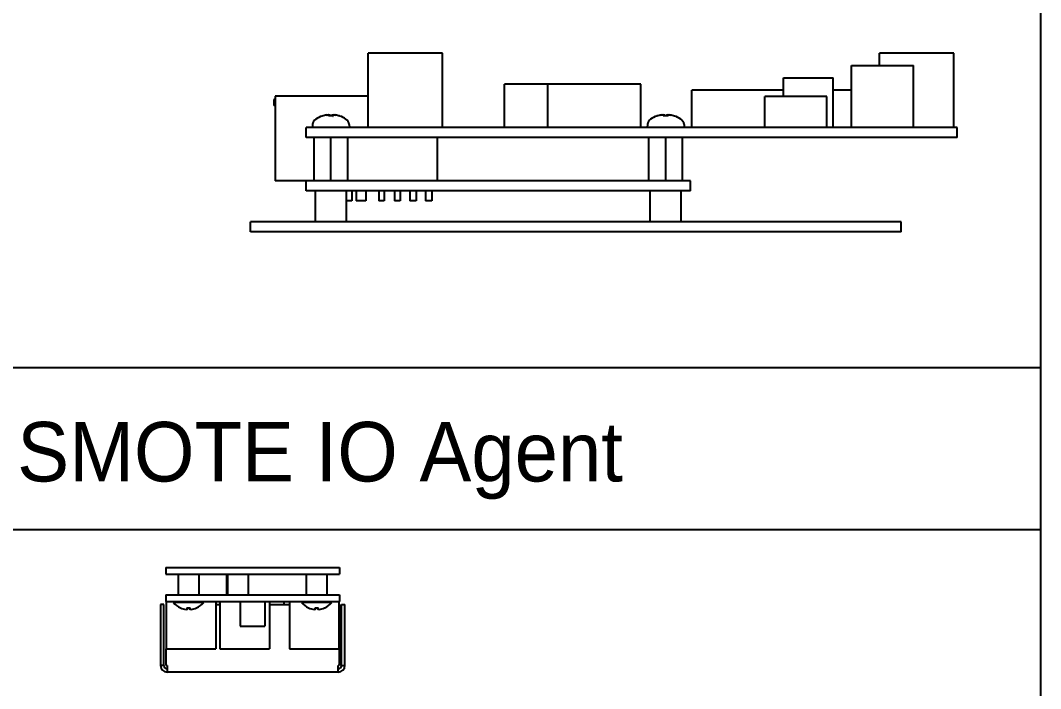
# Model space of a CAD drawing. Header units: millimetres. Extents: x 75184266 to 76346726, y -35850126 to -33679385.
# Drawn here: x 75475545 to 75528203, y -35608546 to -35574068 of the extents above; entities that cross this region are included whole.
import ezdxf

# ---------------------------------------------------------------- set-up
doc = ezdxf.new("R2010")
doc.units = ezdxf.units.MM
doc.header["$LTSCALE"] = 50
doc.header["$MEASUREMENT"] = 0
doc.layers.add('PARKING', color=7, linetype='CONTINUOUS')
doc.layers.add('SD주차관제', color=7, linetype='CONTINUOUS')
doc.layers.add('가시적인 것(ISO)', color=7, linetype='CONTINUOUS', lineweight=25)
doc.styles.add('돋움', font='', dxfattribs={"width": 0.9})
doc.styles.get('돋움').set_extended_font_data('Dotum')

msp = doc.modelspace()

# ---------------------------------------------------------------- linework, layer by layer
at = {"layer": 'PARKING', "color": 3}
for p, q in [((75528203.1, -35522254.9), (75528203.1, -35756542.3)), ((75293915.7, -35591983.3), (75528203.1, -35591983.3)), ((75528203.1, -35600350.7), (75293915.7, -35600350.7))]:
    msp.add_line(p, q, dxfattribs=at)
at = {"layer": '가시적인 것(ISO)'}
for p, q in [((75497333.1, -35575755.4), (75493493.7, -35575755.4)), ((75493493.7, -35579594.7), (75493493.7, -35575755.4)), ((75497333.1, -35579594.7), (75497333.1, -35575755.4)), ((75523728.7, -35575755.4), (75519889.4, -35575755.4)), ((75519889.4, -35576395.3), (75519889.4, -35575755.4)), ((75523728.7, -35579594.7), (75523728.7, -35575755.4)), ((75518449.6, -35576395.3), (75521649.1, -35576395.3)), ((75518449.6, -35579594.7), (75518449.6, -35576395.3)), ((75521649.1, -35579594.7), (75521649.1, -35576395.3)), ((75502772.2, -35577355.1), (75500532.5, -35577355.1)), ((75500532.5, -35579594.7), (75500532.5, -35577355.1)), ((75502772.2, -35579594.7), (75502772.2, -35577355.1)), ((75507571.4, -35577355.1), (75502772.2, -35577355.1)), ((75507571.4, -35579594.7), (75507571.4, -35577355.1)), ((75514930.2, -35577035.2), (75517489.8, -35577035.2)), ((75514930.2, -35577995), (75514930.2, -35577035.2)), ((75517489.8, -35579594.7), (75517489.8, -35577035.2)), ((75488694.5, -35577985.4), (75488694.5, -35582346.3)), ((75493493.7, -35577985.4), (75488694.5, -35577985.4)), ((75514930.2, -35577675.1), (75510195, -35577675.1)), ((75510195, -35579594.7), (75510195, -35577675.1)), ((75517169.8, -35577995), (75513970.3, -35577995)), ((75513970.3, -35579594.7), (75513970.3, -35577995)), ((75517169.8, -35579594.7), (75517169.8, -35577995)), ((75518449.6, -35577675.1), (75517489.8, -35577675.1)), ((75488630.5, -35578145.4), (75488630.5, -35578465.3)), ((75488694.5, -35578145.4), (75488630.5, -35578145.4)), ((75488694.5, -35578465.3), (75488630.5, -35578465.3)), ((75491126.9, -35578999.9), (75491122.4, -35578999.9)), ((75491677.4, -35578999.9), (75491470.7, -35578999.9)), ((75491509.4, -35578940.1), (75491514.7, -35578999.9)), ((75491638.6, -35578940.1), (75491633.4, -35578999.9)), ((75492025.7, -35578999.9), (75492021.1, -35578999.9)), ((75508404.1, -35578999.9), (75508399.5, -35578999.9)), ((75508954.5, -35578999.9), (75508747.8, -35578999.9)), ((75508786.6, -35578940.1), (75508791.8, -35578999.9)), ((75508915.8, -35578940.1), (75508910.5, -35578999.9)), ((75509302.8, -35578999.9), (75509298.3, -35578999.9)), ((75500532.5, -35579594.7), (75490294.2, -35579594.7)), ((75490294.2, -35580106.7), (75490294.2, -35579594.7)), ((75490627.5, -35579442.7), (75490614.2, -35579594.7)), ((75492520.6, -35579442.7), (75492533.9, -35579594.7)), ((75502772.2, -35579594.7), (75500532.5, -35579594.7)), ((75523888.7, -35579594.7), (75502772.2, -35579594.7)), ((75507904.6, -35579442.7), (75507891.3, -35579594.7)), ((75509797.7, -35579442.7), (75509811, -35579594.7)), ((75523888.7, -35580106.7), (75523888.7, -35579594.7)), ((75523888.7, -35580106.7), (75490294.2, -35580106.7)), ((75490710.2, -35582346.3), (75490710.2, -35580106.7)), ((75491574, -35582346.3), (75491574, -35580106.7)), ((75492437.9, -35582346.3), (75492437.9, -35580106.7)), ((75497077.1, -35582346.3), (75497077.1, -35580106.7)), ((75507987.3, -35582346.3), (75507987.3, -35580106.7)), ((75508851.2, -35582346.3), (75508851.2, -35580106.7)), ((75509715, -35582346.3), (75509715, -35580106.7)), ((75490294.2, -35582346.3), (75488694.5, -35582346.3)), ((75510131, -35582346.3), (75490294.2, -35582346.3)), ((75490294.2, -35582858.2), (75490294.2, -35582346.3)), ((75510131, -35582858.2), (75510131, -35582346.3)), ((75510131, -35582858.2), (75490294.2, -35582858.2)), ((75490774.1, -35584457.9), (75490774.1, -35582858.2)), ((75492373.9, -35584457.9), (75492373.9, -35582858.2)), ((75492645.8, -35582858.2), (75492645.8, -35583370.1)), ((75492869.8, -35582858.2), (75492869.8, -35583370.1)), ((75493381.7, -35582858.2), (75493381.7, -35583370.1)), ((75494037.6, -35582858.2), (75494037.6, -35583370.1)), ((75494325.6, -35582858.2), (75494325.6, -35583370.1)), ((75494850.3, -35582858.2), (75494850.3, -35583370.1)), ((75495138.2, -35582858.2), (75495138.2, -35583370.1)), ((75495646.9, -35582858.2), (75495646.9, -35583370.1)), ((75495966.9, -35582858.2), (75495966.9, -35583370.1)), ((75496459.6, -35582858.2), (75496459.6, -35583370.1)), ((75496779.6, -35582858.2), (75496779.6, -35583370.1)), ((75508051.3, -35584457.9), (75508051.3, -35582858.2)), ((75509651, -35584457.9), (75509651, -35582858.2)), ((75492645.8, -35583370.1), (75492373.9, -35583370.1)), ((75493381.7, -35583370.1), (75492869.8, -35583370.1)), ((75494325.6, -35583370.1), (75494037.6, -35583370.1)), ((75495138.2, -35583370.1), (75494850.3, -35583370.1)), ((75495966.9, -35583370.1), (75495646.9, -35583370.1)), ((75496779.6, -35583370.1), (75496459.6, -35583370.1)), ((75521009.2, -35584457.9), (75487414.7, -35584457.9)), ((75487414.7, -35584969.9), (75487414.7, -35584457.9)), ((75521009.2, -35584969.9), (75521009.2, -35584457.9)), ((75521009.2, -35584969.9), (75487414.7, -35584969.9)), ((75483049.6, -35602296), (75483049.6, -35602637.3)), ((75483049.6, -35602296), (75492008.2, -35602296)), ((75483049.6, -35602637.3), (75492008.2, -35602637.3)), ((75483689.5, -35602637.3), (75483689.5, -35603703.8)), ((75484756, -35602637.3), (75484756, -35603703.8)), ((75486185.1, -35602637.3), (75486185.1, -35603703.8)), ((75486227.8, -35602637.3), (75486227.8, -35603703.8)), ((75487294.3, -35602637.3), (75487294.3, -35603703.8)), ((75490301.8, -35602637.3), (75490301.8, -35603703.8)), ((75491368.3, -35602637.3), (75491368.3, -35603703.8)), ((75492008.2, -35602296), (75492008.2, -35602637.3)), ((75483049.6, -35603703.8), (75483049.6, -35604045.1)), ((75483049.6, -35603703.8), (75492008.2, -35603703.8)), ((75492008.2, -35603703.8), (75492008.2, -35604045.1)), ((75482779.7, -35604215.7), (75482779.7, -35607351.2)), ((75482950.3, -35604215.7), (75482779.7, -35604215.7)), ((75482950.3, -35607351.2), (75482950.3, -35604215.7)), ((75483049.6, -35604045.1), (75492008.2, -35604045.1)), ((75483071, -35604045.1), (75483071, -35606498)), ((75483439.9, -35604109.6), (75483439.9, -35604045.1)), ((75485005.6, -35604109.6), (75483439.9, -35604109.6)), ((75485005.6, -35604109.6), (75485005.6, -35604045.1)), ((75485630.5, -35604045.1), (75485630.5, -35606498)), ((75485630.5, -35604215.7), (75485843.8, -35604215.7)), ((75485843.8, -35604045.1), (75485843.8, -35606498)), ((75486889, -35604045.1), (75486889, -35605324.9)), ((75488168.8, -35604045.1), (75488168.8, -35605324.9)), ((75488403.4, -35604045.1), (75488403.4, -35606498)), ((75488403.4, -35604215.7), (75489427.2, -35604215.7)), ((75489150, -35604045.1), (75489150, -35604215.7)), ((75489427.2, -35604045.1), (75489427.2, -35606498)), ((75490052.1, -35604109.6), (75490052.1, -35604045.1)), ((75491617.9, -35604109.6), (75490052.1, -35604109.6)), ((75491617.9, -35604109.6), (75491617.9, -35604045.1)), ((75491986.8, -35604045.1), (75491986.8, -35606498)), ((75491986.8, -35604215.7), (75492001.5, -35604215.7)), ((75492001.5, -35604215.7), (75492001.5, -35607351.2)), ((75492122.1, -35607351.2), (75492122.1, -35604215.7)), ((75492122.1, -35604215.7), (75492292.8, -35604215.7)), ((75492292.8, -35607351.2), (75492292.8, -35604215.7)), ((75483818, -35604382), (75483818.7, -35604382)), ((75484141.8, -35604382), (75484303.7, -35604382)), ((75484148.2, -35604457.3), (75484154.8, -35604382)), ((75484297.3, -35604457.3), (75484290.7, -35604382)), ((75484626.9, -35604382), (75484627.5, -35604382)), ((75490430.3, -35604382), (75490430.9, -35604382)), ((75490754.1, -35604382), (75490916, -35604382)), ((75490760.5, -35604457.3), (75490767, -35604382)), ((75490909.6, -35604457.3), (75490903, -35604382)), ((75491239.1, -35604382), (75491239.7, -35604382)), ((75486889, -35605324.9), (75488168.8, -35605324.9)), ((75483071, -35606498), (75485630.5, -35606498)), ((75483071, -35607351.2), (75483071, -35606498)), ((75485843.8, -35606498), (75488403.4, -35606498)), ((75489427.2, -35606498), (75491986.8, -35606498)), ((75482950.3, -35607351.2), (75482779.7, -35607351.2)), ((75483120.9, -35607351.2), (75483071, -35607351.2)), ((75483120.9, -35607351.2), (75483120.9, -35607692.5)), ((75492001.5, -35607351.2), (75491951.5, -35607351.2)), ((75491951.5, -35607692.5), (75491951.5, -35607351.2)), ((75492122.1, -35607351.2), (75492292.8, -35607351.2)), ((75491951.5, -35607692.5), (75483120.9, -35607692.5))]:
    msp.add_line(p, q, dxfattribs=at)
for centre, radius, start, end in [((75491574, -35580330.6), 1407.8, 109.35191, 123.43129), ((75491122.4, -35579044.7), 44.8, 90, 109.35191), ((75492025.7, -35579044.7), 44.8, 70.64809, 90), ((75491574, -35580330.6), 1407.8, 56.56871, 70.64809), ((75508851.2, -35580330.6), 1407.8, 109.35191, 123.43129), ((75508399.5, -35579044.7), 44.8, 90, 109.35191), ((75509302.8, -35579044.7), 44.8, 70.64809, 90), ((75508851.2, -35580330.6), 1407.8, 56.56871, 70.64809), ((75491010, -35579476.2), 383.9, 123.43129, 175), ((75492138.1, -35579476.2), 383.9, 5, 56.56871), ((75508287.1, -35579476.2), 383.9, 123.43129, 175), ((75509415.2, -35579476.2), 383.9, 5, 56.56871), ((75484222.8, -35603432.9), 1034.8, 220.83949, 246.10202), ((75484222.8, -35603432.9), 1034.8, 293.89798, 319.16051), ((75490835, -35603432.9), 1034.8, 220.83949, 246.10202), ((75490835, -35603432.9), 1034.8, 293.89798, 319.16051), ((75483818, -35604346.3), 35.8, 246.10202, 270), ((75484627.5, -35604346.3), 35.8, 270, 293.89798), ((75490430.3, -35604346.3), 35.8, 246.10202, 270), ((75491239.7, -35604346.3), 35.8, 270, 293.89798), ((75483120.9, -35607351.2), 341.3, 180, 270), ((75483120.9, -35607351.2), 170.6, 180, 270), ((75491951.5, -35607351.2), 341.3, 270, 0), ((75491951.5, -35607351.2), 170.6, 270, 0)]:
    msp.add_arc(centre, radius, start, end, dxfattribs=at)
for centre, major_axis, ratio, start_param, end_param in [((75491554.9, -35580321.9), (579.3, 1279.2), 0.9774284, 0.5812502, 0.755147), ((75491447.1, -35580295.5), (371.1, 1342.9), 0.7582647, 0.3400043, 0.4735295), ((75491727.2, -35580295.5), (-311, 1358), 0.6283955, 6.2737163, 6.4072414), ((75491384.9, -35578857.4), (41.8, -304.8), 0.0959016, 1.2771324, 1.297781), ((75491671.3, -35580321.9), (-124.7, 1398.7), 0.1924513, 0.1473668, 0.3212636), ((75491476.7, -35580321.9), (124.7, 1398.7), 0.1924513, 5.9619217, 6.1358185), ((75491701, -35580295.5), (-371.1, 1342.9), 0.7582647, 5.8096558, 5.943181), ((75491763.2, -35578857.4), (41.8, 304.8), 0.0959016, 1.8438117, 1.8644603), ((75491420.8, -35580295.5), (311, 1358), 0.6283955, 6.1591292, 6.2926543), ((75491593.2, -35580321.9), (579.3, -1279.2), 0.9774284, 2.3864456, 2.5603424), ((75508832, -35580321.9), (579.3, 1279.2), 0.9774284, 0.5812502, 0.755147), ((75508724.2, -35580295.5), (371.1, 1342.9), 0.7582647, 0.3400043, 0.4735295), ((75509004.4, -35580295.5), (-311, 1358), 0.6283955, 6.2737163, 6.4072414), ((75508662, -35578857.4), (41.8, -304.8), 0.0959016, 1.2771324, 1.297781), ((75508948.5, -35580321.9), (-124.7, 1398.7), 0.1924513, 0.1473668, 0.3212636), ((75508753.9, -35580321.9), (124.7, 1398.7), 0.1924513, 5.9619217, 6.1358185), ((75508978.1, -35580295.5), (-371.1, 1342.9), 0.7582647, 5.8096558, 5.943181), ((75509040.3, -35578857.4), (41.8, 304.8), 0.0959016, 1.8438117, 1.8644603), ((75508698, -35580295.5), (311, 1358), 0.6283955, 6.1591292, 6.2926543), ((75508870.3, -35580321.9), (579.3, -1279.2), 0.9774284, 2.3864456, 2.5603424), ((75484221.7, -35603434.7), (-906.2, 499.2), 0.9950371, 1.6639992, 1.9486953), ((75484243.9, -35603434.7), (-90.3, -1030.6), 0.0480103, 5.8749878, 6.1596839), ((75484201.7, -35603434.7), (90.3, -1030.6), 0.0480103, 0.1235014, 0.4081975), ((75484223.8, -35603434.7), (-906.2, -499.2), 0.9950371, 1.1928973, 1.4775934), ((75490834, -35603434.7), (-906.2, 499.2), 0.9950371, 1.6639992, 1.9486953), ((75490856.1, -35603434.7), (-90.3, -1030.6), 0.0480103, 5.8749878, 6.1596839), ((75490813.9, -35603434.7), (90.3, -1030.6), 0.0480103, 0.1235014, 0.4081975), ((75490836, -35603434.7), (-906.2, -499.2), 0.9950371, 1.1928973, 1.4775934)]:
    msp.add_ellipse(centre, major_axis=major_axis, ratio=ratio, start_param=start_param, end_param=end_param, dxfattribs=at)
for points, knots in [([(75491352.5, -35578941.9), (75491360, -35578940.7), (75491368.3, -35578939.4), (75491384.2, -35578937.3), (75491391.9, -35578936.5), (75491404.5, -35578935.3), (75491410.3, -35578935), (75491419.2, -35578934.9), (75491422.3, -35578935.1), (75491424, -35578935.6), (75491424.1, -35578935.6), (75491424.3, -35578935.7)], [0, 0, 0, 0, 0.007242332, 0.007242332, 0.014484664, 0.014484664, 0.021597217, 0.021597217, 0.028709769, 0.028709769, 0.029596618, 0.029596618, 0.029596618, 0.029596618]), ([(75491457.3, -35578935.7), (75491462.2, -35578935.4), (75491467, -35578935.1), (75491479.1, -35578934.8), (75491485.9, -35578934.9), (75491496.7, -35578935.5), (75491501.4, -35578936.2), (75491507.7, -35578937.8), (75491509.3, -35578938.9), (75491509.5, -35578940.6), (75491509.2, -35578941.3), (75491508.4, -35578941.9)], [0.017216702, 0.017216702, 0.017216702, 0.017216702, 0.021638488, 0.021638488, 0.028750534, 0.028750534, 0.035938666, 0.035938666, 0.043126799, 0.043126799, 0.046782973, 0.046782973, 0.046782973, 0.046782973]), ([(75491639.6, -35578941.9), (75491638.2, -35578940.7), (75491638.2, -35578939.4), (75491641.6, -35578937.3), (75491644.9, -35578936.5), (75491653.5, -35578935.4), (75491659.3, -35578935), (75491672.8, -35578934.9), (75491680.4, -35578935.1), (75491688.8, -35578935.6), (75491689.7, -35578935.6), (75491690.7, -35578935.7)], [0, 0, 0, 0, 0.007220256, 0.007220256, 0.014440513, 0.014440513, 0.021575136, 0.021575136, 0.028709759, 0.028709759, 0.029596608, 0.029596608, 0.029596608, 0.029596608]), ([(75491723.8, -35578935.7), (75491724.5, -35578935.4), (75491725.9, -35578935.1), (75491730.9, -35578934.8), (75491735.5, -35578934.9), (75491746.3, -35578935.5), (75491753.1, -35578936.1), (75491767.9, -35578937.8), (75491776, -35578938.9), (75491787.4, -35578940.6), (75491791.5, -35578941.3), (75491795.5, -35578941.9)], [0.017216702, 0.017216702, 0.017216702, 0.017216702, 0.021638488, 0.021638488, 0.028750534, 0.028750534, 0.035912303, 0.035912303, 0.043074073, 0.043074073, 0.046781042, 0.046781042, 0.046781042, 0.046781042]), ([(75508629.7, -35578941.9), (75508637.2, -35578940.7), (75508645.5, -35578939.4), (75508661.4, -35578937.3), (75508669, -35578936.5), (75508681.6, -35578935.3), (75508687.5, -35578935), (75508696.4, -35578934.9), (75508699.4, -35578935.1), (75508701.1, -35578935.6), (75508701.3, -35578935.6), (75508701.4, -35578935.7)], [0, 0, 0, 0, 0.007242332, 0.007242332, 0.014484664, 0.014484664, 0.021597217, 0.021597217, 0.028709769, 0.028709769, 0.029596618, 0.029596618, 0.029596618, 0.029596618]), ([(75508734.5, -35578935.7), (75508739.3, -35578935.4), (75508744.2, -35578935.1), (75508756.3, -35578934.8), (75508763.1, -35578934.9), (75508773.9, -35578935.5), (75508778.6, -35578936.2), (75508784.9, -35578937.8), (75508786.5, -35578938.9), (75508786.6, -35578940.6), (75508786.3, -35578941.3), (75508785.6, -35578941.9)], [0.017216702, 0.017216702, 0.017216702, 0.017216702, 0.021638488, 0.021638488, 0.028750534, 0.028750534, 0.035938666, 0.035938666, 0.043126799, 0.043126799, 0.046782973, 0.046782973, 0.046782973, 0.046782973]), ([(75508916.8, -35578941.9), (75508915.4, -35578940.7), (75508915.4, -35578939.4), (75508918.8, -35578937.3), (75508922.1, -35578936.5), (75508930.7, -35578935.4), (75508936.5, -35578935), (75508949.9, -35578934.9), (75508957.6, -35578935.1), (75508966, -35578935.6), (75508966.9, -35578935.6), (75508967.9, -35578935.7)], [0, 0, 0, 0, 0.007220256, 0.007220256, 0.014440513, 0.014440513, 0.021575136, 0.021575136, 0.028709759, 0.028709759, 0.029596608, 0.029596608, 0.029596608, 0.029596608]), ([(75509000.9, -35578935.7), (75509001.7, -35578935.4), (75509003, -35578935.1), (75509008.1, -35578934.8), (75509012.7, -35578934.9), (75509023.4, -35578935.5), (75509030.2, -35578936.1), (75509045.1, -35578937.8), (75509053.1, -35578938.9), (75509064.6, -35578940.6), (75509068.7, -35578941.3), (75509072.7, -35578941.9)], [0.017216702, 0.017216702, 0.017216702, 0.017216702, 0.021638488, 0.021638488, 0.028750534, 0.028750534, 0.035912303, 0.035912303, 0.043074073, 0.043074073, 0.046781042, 0.046781042, 0.046781042, 0.046781042]), ([(75484148.2, -35604457), (75484148.4, -35604457.8), (75484147.4, -35604458.5), (75484142.7, -35604459.5), (75484139.1, -35604459.8), (75484130.4, -35604459.9), (75484124.8, -35604459.7), (75484112.5, -35604458.9), (75484105.8, -35604458.3), (75484097.8, -35604457.4), (75484096.1, -35604457.2), (75484094.4, -35604457)], [0, 0, 0, 0, 0.009064486, 0.009064486, 0.018128973, 0.018128973, 0.027173959, 0.027173959, 0.036218944, 0.036218944, 0.038519937, 0.038519937, 0.038519937, 0.038519937]), ([(75484141.8, -35604382), (75484141.6, -35604382), (75484141.4, -35604381), (75484141.4, -35604379.2), (75484141.4, -35604379.1), (75484141.4, -35604378.9)], [0.0749265517, 0.0749265517, 0.0749265517, 0.0749265517, 0.0812257336, 0.0812257336, 0.081626533, 0.081626533, 0.081626533, 0.081626533]), ([(75484351.1, -35604457), (75484344.7, -35604457.8), (75484337.8, -35604458.5), (75484325, -35604459.5), (75484319, -35604459.8), (75484309.5, -35604459.9), (75484305.3, -35604459.7), (75484299.4, -35604458.9), (75484297.8, -35604458.3), (75484297.3, -35604457.4), (75484297.3, -35604457.2), (75484297.4, -35604457)], [0, 0, 0, 0, 0.009064486, 0.009064486, 0.018128973, 0.018128973, 0.027173959, 0.027173959, 0.036218944, 0.036218944, 0.038519937, 0.038519937, 0.038519937, 0.038519937]), ([(75484304.2, -35604378.9), (75484304.2, -35604379.1), (75484304.2, -35604379.2), (75484304.1, -35604381), (75484303.9, -35604382), (75484303.7, -35604382)], [0.018406939, 0.018406939, 0.018406939, 0.018406939, 0.0188077383, 0.0188077383, 0.0251069203, 0.0251069203, 0.0251069203, 0.0251069203]), ([(75490760.4, -35604457), (75490760.7, -35604457.8), (75490759.7, -35604458.5), (75490755, -35604459.5), (75490751.3, -35604459.8), (75490742.6, -35604459.9), (75490737.1, -35604459.7), (75490724.8, -35604458.9), (75490718, -35604458.3), (75490710, -35604457.4), (75490708.4, -35604457.2), (75490706.7, -35604457)], [0, 0, 0, 0, 0.009064486, 0.009064486, 0.018128973, 0.018128973, 0.027173959, 0.027173959, 0.036218944, 0.036218944, 0.038519937, 0.038519937, 0.038519937, 0.038519937]), ([(75490754.1, -35604382), (75490753.8, -35604382), (75490753.7, -35604381), (75490753.6, -35604379.2), (75490753.6, -35604379.1), (75490753.6, -35604378.9)], [0.0749265517, 0.0749265517, 0.0749265517, 0.0749265517, 0.0812257336, 0.0812257336, 0.081626533, 0.081626533, 0.081626533, 0.081626533]), ([(75490963.3, -35604457), (75490956.9, -35604457.8), (75490950.1, -35604458.5), (75490937.2, -35604459.5), (75490931.3, -35604459.8), (75490921.8, -35604459.9), (75490917.5, -35604459.7), (75490911.7, -35604458.9), (75490910, -35604458.3), (75490909.6, -35604457.4), (75490909.5, -35604457.2), (75490909.6, -35604457)], [0, 0, 0, 0, 0.009064486, 0.009064486, 0.018128973, 0.018128973, 0.027173959, 0.027173959, 0.036218944, 0.036218944, 0.038519937, 0.038519937, 0.038519937, 0.038519937]), ([(75490916.4, -35604378.9), (75490916.4, -35604379.1), (75490916.4, -35604379.2), (75490916.4, -35604381), (75490916.2, -35604382), (75490916, -35604382)], [0.018406939, 0.018406939, 0.018406939, 0.018406939, 0.0188077383, 0.0188077383, 0.0251069203, 0.0251069203, 0.0251069203, 0.0251069203])]:
    msp.add_open_spline(points, degree=3, knots=knots, dxfattribs=at)
for points in [[(75491468, -35579002.4), (75491468.8, -35579000.8), (75491469.7, -35578999.9), (75491470.7, -35578999.9)], [(75491677.4, -35578999.9), (75491678.3, -35578999.9), (75491679.3, -35579000.8), (75491680, -35579002.4)], [(75508745.2, -35579002.4), (75508745.9, -35579000.8), (75508746.9, -35578999.9), (75508747.8, -35578999.9)], [(75508954.5, -35578999.9), (75508955.5, -35578999.9), (75508956.4, -35579000.8), (75508957.2, -35579002.4)]]:
    msp.add_open_spline(points, degree=3, dxfattribs=at)

# ---------------------------------------------------------------- texts
at = {"layer": 'SD주차관제', "color": 7, "style": '돋움'}
msp.add_text('SMOTE IO Agent', height=3071.865, dxfattribs=at).set_placement((75475378.9, -35597858.8))

doc.saveas('drawing.dxf')
